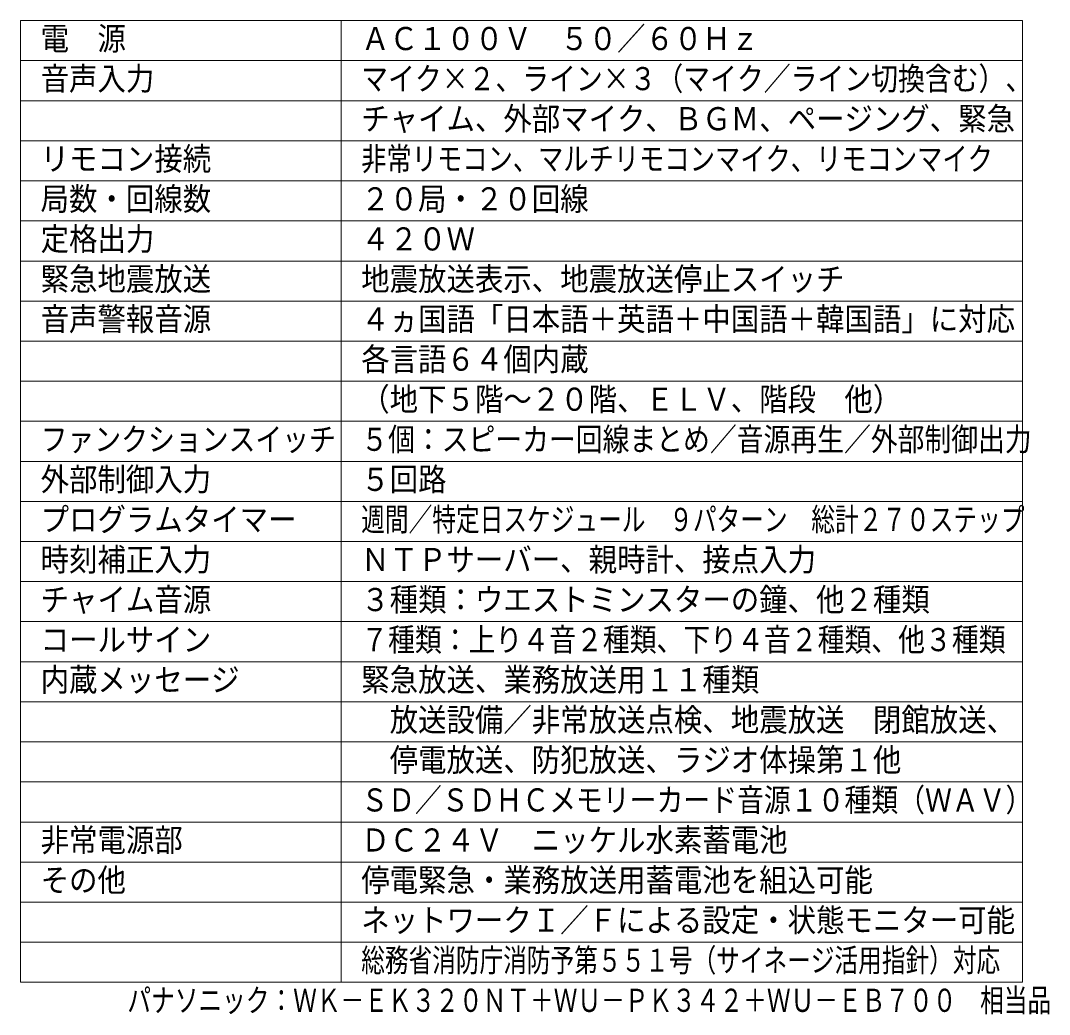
# Model space of a CAD drawing. Units: millimetres on the paper. Extents: x -62 to 66, y -119 to 119.
# Drawn here: x -62.5 to 65.9, y -118.5 to 5.5 of the extents above; entities that cross this region are included whole.
import ezdxf
from ezdxf.enums import TextEntityAlignment as Align

# ---------------------------------------------------------------- set-up
doc = ezdxf.new("R2010")
doc.units = ezdxf.units.MM
doc.layers.add('0-0_MOJI1', color=7, linetype='Continuous', lineweight=9)
doc.layers.add('0-2_WAKU', color=4, linetype='Continuous', lineweight=9)
doc.layers.add('0-1_相当品', color=4, linetype='Continuous')
doc.styles.add('ＭＳ ゴシック', font='')
doc.styles.get('ＭＳ ゴシック').set_extended_font_data('MS Gothic')

msp = doc.modelspace()

# ---------------------------------------------------------------- linework, layer by layer
at = {"layer": '0-2_WAKU', "color": 3}
for p, q in [((-62.5, 5.5), (-62.5, -114.5)), ((62.5, 5.5), (-62.5, 5.5)), ((-22.5, -114.5), (-22.5, 5.5)), ((62.5, -114.5), (62.5, 5.5)), ((-62.5, -114.5), (62.5, -114.5))]:
    msp.add_line(p, q, dxfattribs=at)
at = {"layer": '0-2_WAKU'}
for p, q in [((-62.5, 0.5), (62.5, 0.5)), ((-62.5, -4.5), (62.5, -4.5)), ((-62.5, -9.5), (62.5, -9.5)), ((-62.5, -14.5), (62.5, -14.5)), ((-62.5, -19.5), (62.5, -19.5)), ((-62.5, -24.5), (62.5, -24.5)), ((-62.5, -29.5), (62.5, -29.5)), ((-62.5, -34.5), (62.5, -34.5)), ((62.5, -39.5), (-62.5, -39.5)), ((62.5, -44.5), (-62.5, -44.5)), ((62.5, -49.5), (-62.5, -49.5)), ((-62.5, -54.5), (62.5, -54.5)), ((-62.5, -59.5), (62.5, -59.5)), ((-62.5, -64.5), (62.5, -64.5)), ((-62.5, -69.5), (62.5, -69.5)), ((-62.5, -74.5), (62.5, -74.5)), ((-62.5, -79.5), (62.5, -79.5)), ((62.5, -84.5), (-62.5, -84.5)), ((-62.5, -89.5), (62.5, -89.5)), ((-62.5, -94.5), (62.5, -94.5)), ((-62.5, -99.5), (62.5, -99.5)), ((-62.5, -104.5), (62.5, -104.5)), ((-62.5, -109.5), (62.5, -109.5))]:
    msp.add_line(p, q, dxfattribs=at)

# ---------------------------------------------------------------- texts
at = {"layer": '0-0_MOJI1', "style": 'ＭＳ ゴシック'}
for s, height, width, p in [('ＡＣ１００Ｖ\u3000５０／６０Ｈｚ', 2.889, 0.9, (-20, 0.945)), ('電\u3000源', 2.889, 0.9, (-60, 0.945)), ('音声入力', 2.889, 0.9, (-60, -4.055)), ('マイク×２、ライン×３（マイク／ライン切換含む）、', 2.889, 0.85, (-20, -4.055)), ('チャイム、外部マイク、ＢＧＭ、ページング、緊急', 2.889, 0.9, (-20, -9.055)), ('リモコン接続', 2.889, 0.9, (-60, -14.055)), ('非常リモコン、マルチリモコンマイク、リモコンマイク', 2.889, 0.8, (-20, -14.055)), ('局数・回線数', 2.889, 0.9, (-60, -19.055)), ('２０局・２０回線', 2.889, 0.9, (-20, -19.055)), ('定格出力', 2.889, 0.9, (-60, -24.055)), ('４２０Ｗ', 2.889, 0.9, (-20, -24.055)), ('緊急地震放送', 2.889, 0.9, (-60, -29.055)), ('地震放送表示、地震放送停止スイッチ', 2.889, 0.9, (-20, -29.055)), ('音声警報音源', 2.889, 0.9, (-60, -34.055)), ('４ヵ国語「日本語＋英語＋中国語＋韓国語」に対応', 2.889, 0.9, (-20, -34.055)), ('各言語６４個内蔵', 2.889, 0.9, (-20, -39.055)), ('（地下５階～２０階、ＥＬＶ、階段\u3000他）', 2.889, 0.9, (-20, -44.055)), ('５個：スピーカー回線まとめ／音源再生／外部制御出力', 2.886, 0.85, (-20, -49.055)), ('ファンクションスイッチ', 2.889, 0.85, (-60, -49.055)), ('外部制御入力', 2.889, 0.9, (-60, -54.055)), ('５回路', 2.889, 0.9, (-20, -54.055)), ('プログラムタイマー', 2.889, 0.9, (-60, -59.055)), ('週間／特定日スケジュール\u3000９パターン\u3000総計２７０ステップ', 2.889, 0.75, (-20, -59.055)), ('時刻補正入力', 2.889, 0.9, (-60, -64.055)), ('ＮＴＰサーバー、親時計、接点入力', 2.889, 0.9, (-20, -64.055)), ('チャイム音源', 2.889, 0.9, (-60, -69.055)), ('３種類：ウエストミンスターの鐘、他２種類', 2.889, 0.9, (-20, -69.055)), ('コールサイン', 2.889, 0.9, (-60, -74.055)), ('７種類：上り４音２種類、下り４音２種類、他３種類', 2.889, 0.85, (-20, -74.055)), ('内蔵メッセージ', 2.889, 0.9, (-60, -79.055)), ('緊急放送、業務放送用１１種類', 2.889, 0.9, (-20, -79.055)), ('\u3000放送設備／非常放送点検、地震放送\u3000閉館放送、', 2.889, 0.9, (-20, -84.055)), ('\u3000停電放送、防犯放送、ラジオ体操第１他', 2.889, 0.9, (-20, -89.055)), ('ＳＤ／ＳＤＨＣメモリーカード音源１０種類（ＷＡＶ）', 2.889, 0.85, (-20, -94.055)), ('非常電源部', 2.889, 0.9, (-60, -99.055)), ('ＤＣ２４Ｖ\u3000ニッケル水素蓄電池', 2.889, 0.9, (-20, -99.055)), ('その他', 2.889, 0.9, (-60, -104.055)), ('停電緊急・業務放送用蓄電池を組込可能', 2.889, 0.9, (-20, -104.055)), ('ネットワークＩ／Ｆによる設定・状態モニター可能', 2.889, 0.9, (-20, -109.055)), ('総務省消防庁消防予第５５１号（サイネージ活用指針）対応', 2.886, 0.75, (-20, -114.055))]:
    msp.add_text(s, height=height, dxfattribs=dict(at, width=width)).set_placement(p, align=Align.BOTTOM_LEFT)
at = {"layer": '0-1_相当品', "style": 'ＭＳ ゴシック', "width": 0.75}
msp.add_text('パナソニック：ＷＫ－ＥＫ３２０ＮＴ＋ＷＵ－ＰＫ３４２＋ＷＵ－ＥＢ７００\u3000相当品', height=2.889, dxfattribs=at).set_placement((-49.18, -119.055), align=Align.BOTTOM_LEFT)

doc.saveas('drawing.dxf')
